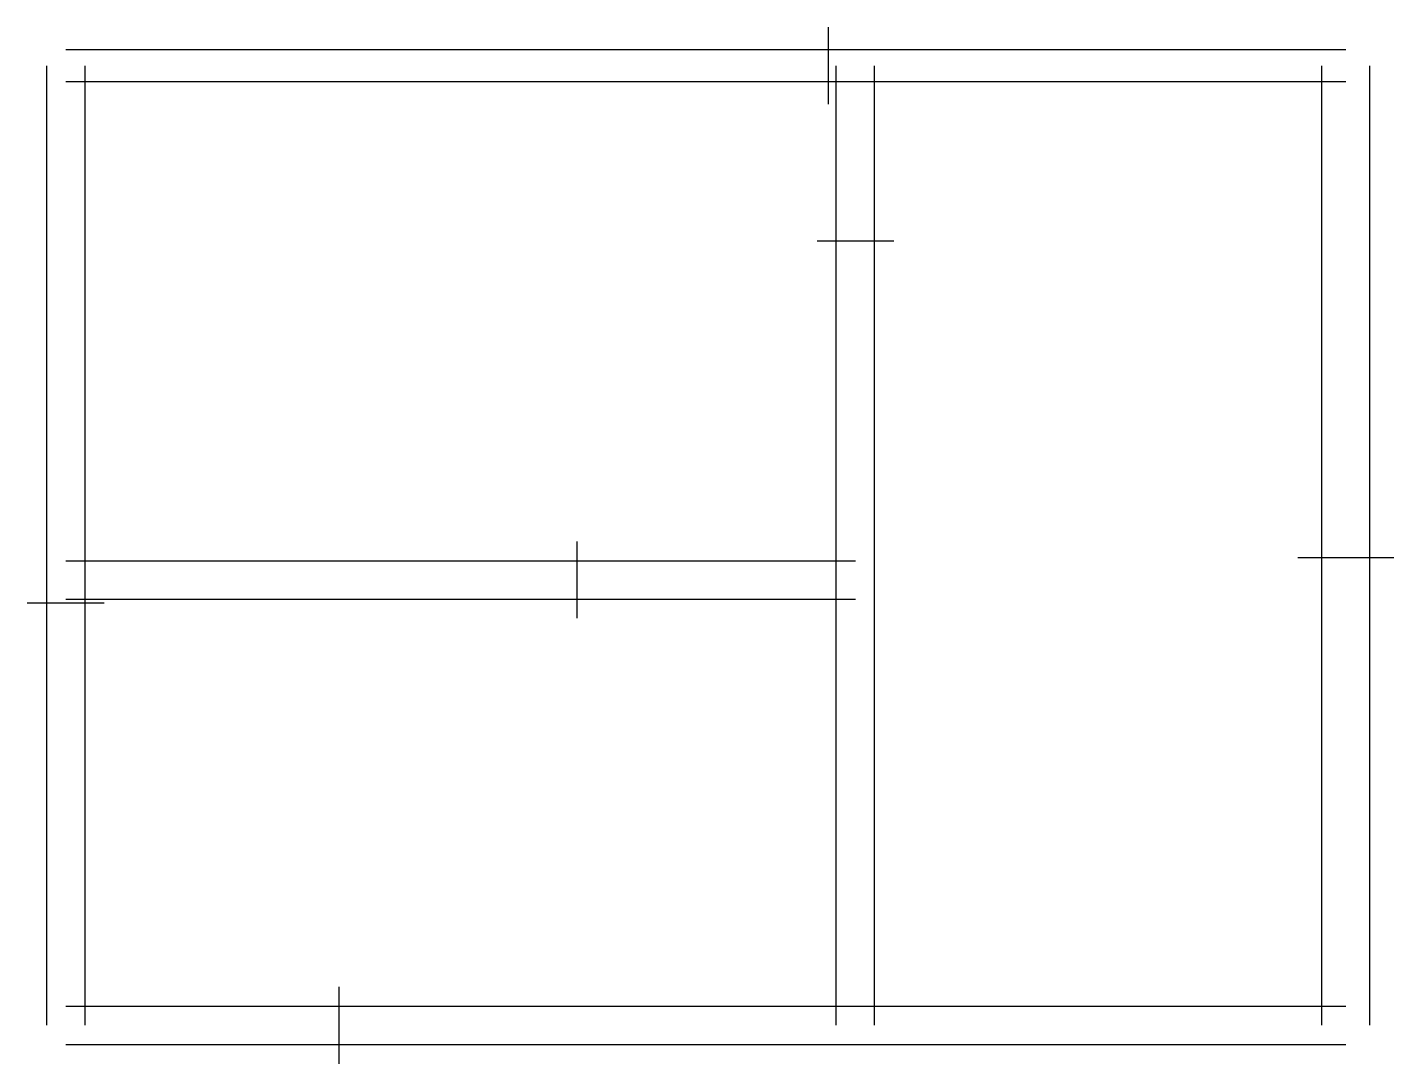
# Model space of a CAD drawing. Header units: millimetres. Extents: x -240 to 8300, y -240 to 6240.
import ezdxf

# ---------------------------------------------------------------- set-up
doc = ezdxf.new("R2010")
doc.units = ezdxf.units.MM
doc.layers.add('OPENING', color=4, linetype='Continuous')
doc.layers.add('WALL', color=7, linetype='Continuous')

msp = doc.modelspace()

# ---------------------------------------------------------------- linework, layer by layer
at = {"layer": 'OPENING'}
for p, q in [((4765.5, 6240), (4765.5, 5760)), ((5176, 4903), (4696, 4903)), ((3196.5, 2545), (3196.5, 3025)), ((8300, 2923.6), (7700, 2923.6)), ((-240, 2642.5), (240, 2642.5)), ((1708.9, -240), (1708.9, 240))]:
    msp.add_line(p, q, dxfattribs=at)
at = {"layer": 'WALL'}
for p, q in [((8000, 6100), (0, 6100)), ((-120, 6000), (-120, 0)), ((120, 6000), (120, 0)), ((4816, 0), (4816, 6000)), ((5056, 0), (5056, 6000)), ((7850, 0), (7850, 6000)), ((8150, 0), (8150, 6000)), ((8000, 5900), (0, 5900)), ((0, 2905), (4936, 2905)), ((0, 2665), (4936, 2665)), ((0, 120), (8000, 120)), ((0, -120), (8000, -120))]:
    msp.add_line(p, q, dxfattribs=at)

doc.saveas('drawing.dxf')
